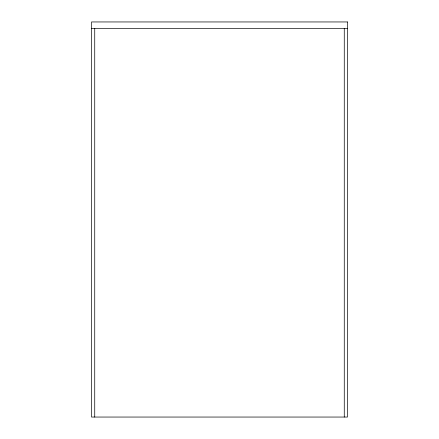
<?xml version="1.0" encoding="UTF-8"?>
<svg xmlns="http://www.w3.org/2000/svg" width="439" height="439" viewBox="0 0 439 439"><rect width="100%" height="100%" fill="white"/><g stroke="black" fill="none" stroke-linecap="round" stroke-linejoin="round"><path stroke-width="0.66" d="M91.531 28.348L347.469 28.348M344.269 28.348L344.269 417.05M94.731 28.348L94.731 417.05M347.469 21.95L91.531 21.95L91.531 417.05L347.469 417.05L347.469 21.95"/></g></svg>
